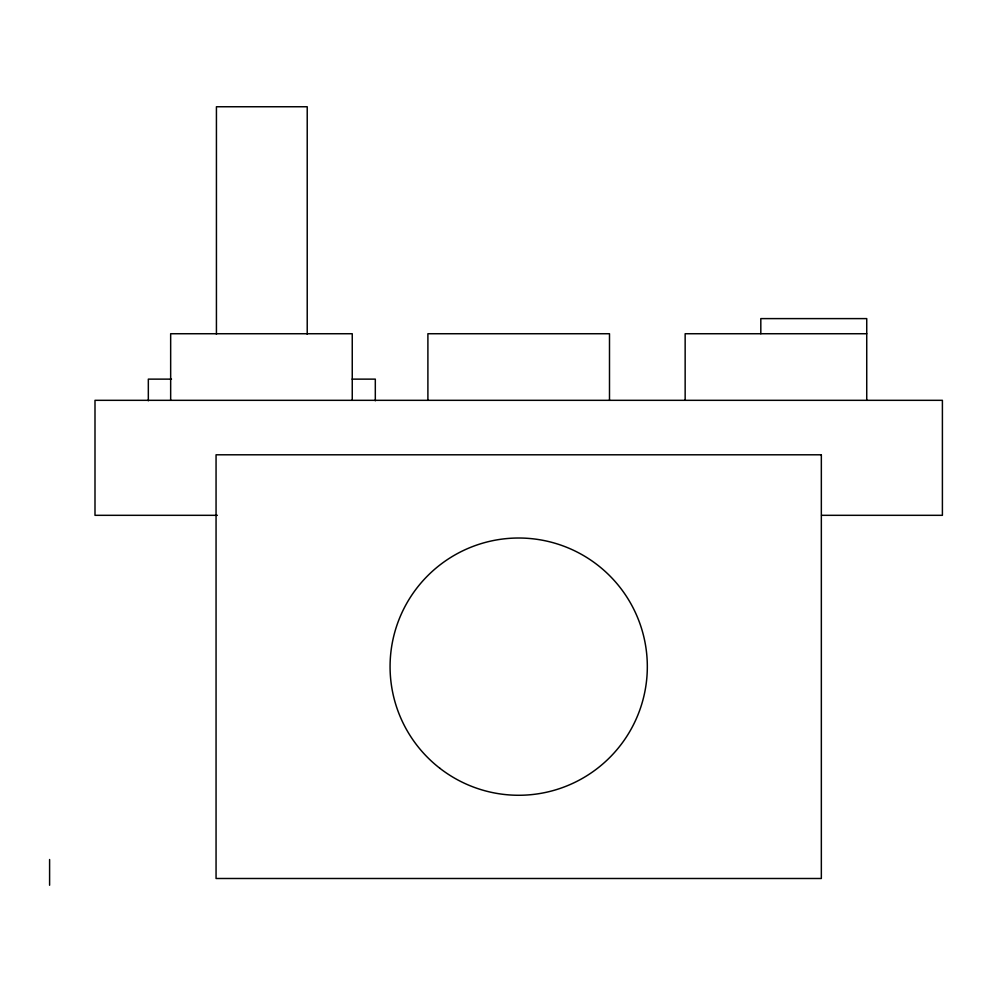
<?xml version="1.0" encoding="UTF-8"?>
<svg xmlns="http://www.w3.org/2000/svg" width="992" height="992" viewBox="0 0 992 992"><rect width="100%" height="100%" fill="white"/><g stroke="black" fill="none" stroke-linecap="round" stroke-linejoin="round"><path stroke-width="1.49" d="M866.735 333.734L685.15 333.734L685.15 400.322M171.492 379.13L148.329 379.13L148.329 400.793M352.16 379.13L375.311 379.13L375.311 400.793M217.384 515.319L94.996 515.319L94.996 400.322L942.4 400.322L942.4 515.319L821.562 515.319M866.735 400.322L866.735 318.606L760.814 318.606L760.814 333.734M609.497 400.322L609.497 333.734L427.899 333.734L427.899 400.322M352.247 400.322L352.247 333.734L170.661 333.734L170.661 400.322M307.222 334.254L307.222 106.752L216.43 106.752L216.43 334.254M49.6 859.518L49.6 885.248M821.339 454.795L216.058 454.795L216.058 878.49L821.339 878.49L821.339 454.795M439.878 768.292A128.625 128.625 0 0 0 646.139 684.071A128.625 128.625 0 0 0 470.084 547.559A128.625 128.625 0 0 0 439.878 768.292"/></g></svg>
